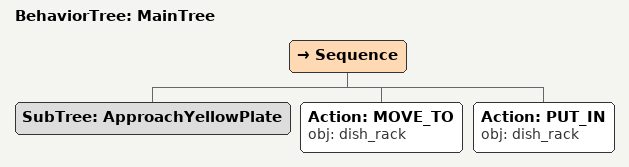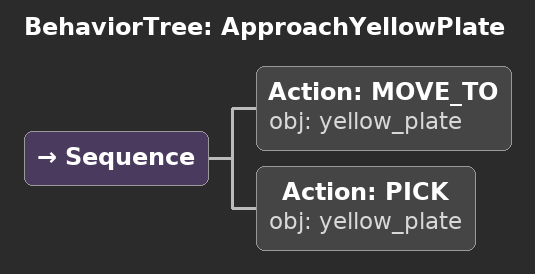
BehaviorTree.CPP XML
<root main_tree_to_execute="MainTree">
  <BehaviorTree ID="MainTree">
    <Sequence>
      <!-- Execute subtree ApproachYellowPlate -->
      <SubTree ID="ApproachYellowPlate" />
      <!-- Move to dish_rack -->
      <Action ID="MOVE_TO" obj="dish_rack" />
      <!-- Put in dish_rack -->
      <Action ID="PUT_IN" obj="dish_rack" />
    </Sequence>
  </BehaviorTree>
  <!-- Subtree definition ApproachYellowPlate -->
  <BehaviorTree ID="ApproachYellowPlate">
    <Sequence>
      <!-- Move to yellow_plate -->
      <Action ID="MOVE_TO" obj="yellow_plate" />
      <!-- Pick yellow_plate -->
      <Action ID="PICK" obj="yellow_plate" />
    </Sequence>
  </BehaviorTree>
</root>
